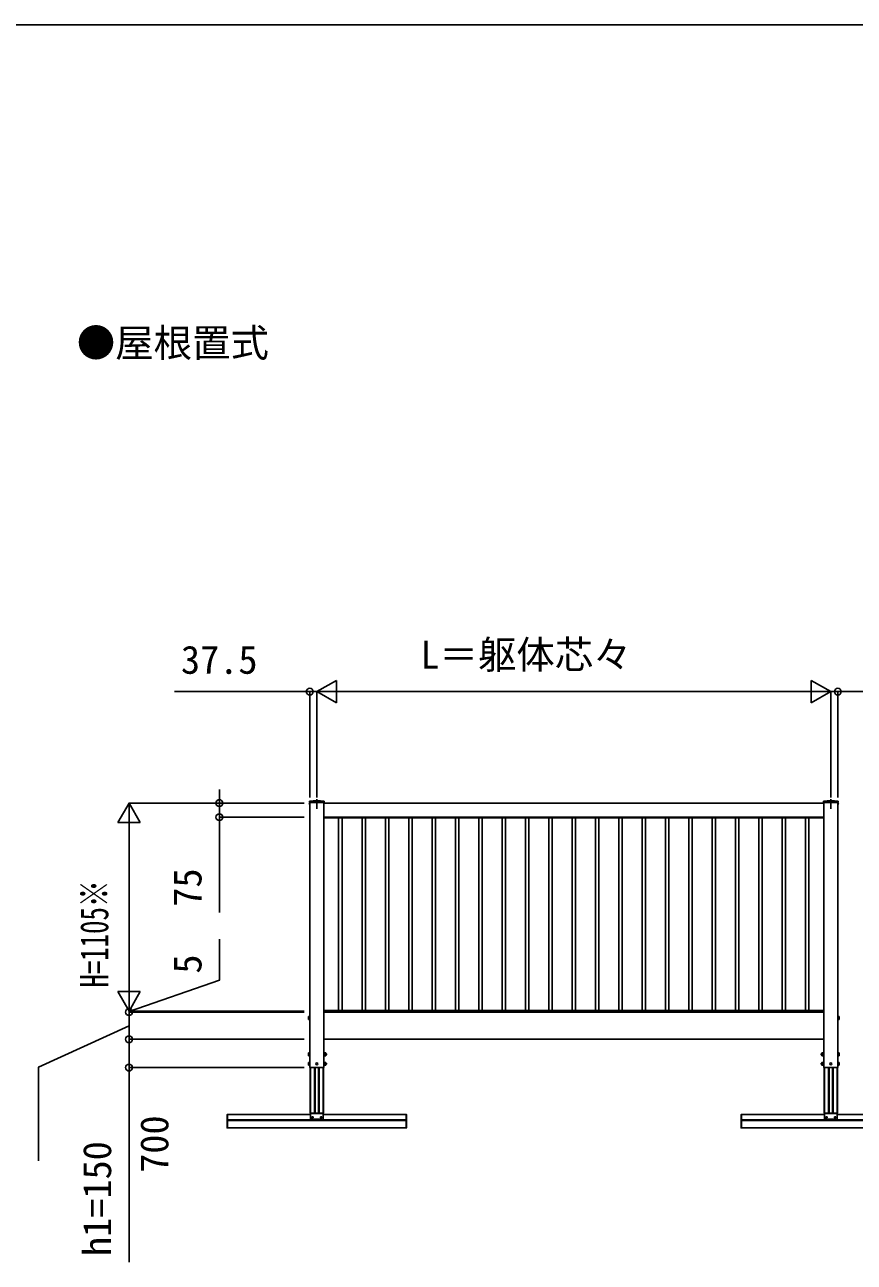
# Model space of a CAD drawing. Units: millimetres, scale not verified. Extents: x -10500 to 10500, y -15604 to 15536.
# Drawn here: x -1234 to 3171, y 8422 to 14996 of the extents above; entities that cross this region are included whole.
import ezdxf
from ezdxf.enums import TextEntityAlignment as Align

# ---------------------------------------------------------------- set-up
doc = ezdxf.new("R2010")
doc.units = ezdxf.units.MM
doc.header["$LTSCALE"] = 80
for name, color, linetype in [('0-2_USER1', 3, 'Continuous'), ('0-3_YKK_12', 2, 'Continuous'), ('0-4_YKK_13', 4, 'Continuous'), ('0-6_YKK_D', 6, 'Continuous'), ('0-7_YKK_ZWAK', 7, 'Continuous')]:
    doc.layers.add(name, color=color, linetype=linetype)
doc.styles.add('ＭＳ ゴシック', font='')
doc.styles.get('ＭＳ ゴシック').set_extended_font_data('MS Gothic')

msp = doc.modelspace()

# ---------------------------------------------------------------- linework, layer by layer
at = {"layer": '0-3_YKK_12'}
for p, q in [((279.5, 9456.4), (279.5, 10864.4)), ((317, 10881.4), (317, 10831.71)), ((354.5, 9456.4), (354.5, 10864.4)), ((3009.5, 10864.4), (3009.5, 9456.4)), ((3047, 10881.4), (3047, 10831.71)), ((3084.5, 9456.4), (3084.5, 10864.4)), ((354.5, 10786.4), (1682, 10786.4)), ((3009.5, 10786.4), (355, 10786.4)), ((355, 10783.4), (355, 10786.4)), ((3009, 10783.4), (355, 10783.4)), ((433, 9759.4), (433, 10783.4)), ((451, 9759.4), (451, 10783.4)), ((557, 9759.4), (557, 10783.4)), ((575, 9759.4), (575, 10783.4)), ((681, 9759.4), (681, 10783.4)), ((699, 9759.4), (699, 10783.4)), ((805, 9759.4), (805, 10783.4)), ((823, 9759.4), (823, 10783.4)), ((929, 9759.4), (929, 10783.4)), ((947, 9759.4), (947, 10783.4)), ((1053, 9759.4), (1053, 10783.4)), ((1071, 9759.4), (1071, 10783.4)), ((1177, 9759.4), (1177, 10783.4)), ((1195, 9759.4), (1195, 10783.4)), ((1301, 9759.4), (1301, 10783.4)), ((1319, 9759.4), (1319, 10783.4)), ((1425, 9759.4), (1425, 10783.4)), ((1443, 9759.4), (1443, 10783.4)), ((1549, 9759.4), (1549, 10783.4)), ((1567, 9759.4), (1567, 10783.4)), ((1673, 9759.4), (1673, 10783.4)), ((1691, 9759.4), (1691, 10783.4)), ((1797, 9759.4), (1797, 10783.4)), ((1815, 9759.4), (1815, 10783.4)), ((1921, 9759.4), (1921, 10783.4)), ((1939, 9759.4), (1939, 10783.4)), ((2045, 9759.4), (2045, 10783.4)), ((2063, 9759.4), (2063, 10783.4)), ((2169, 9759.4), (2169, 10783.4)), ((2187, 9759.4), (2187, 10783.4)), ((2293, 9759.4), (2293, 10783.4)), ((2311, 9759.4), (2311, 10783.4)), ((2417, 9759.4), (2417, 10783.4)), ((2435, 9759.4), (2435, 10783.4)), ((2541, 9759.4), (2541, 10783.4)), ((2559, 9759.4), (2559, 10783.4)), ((2665, 9759.4), (2665, 10783.4)), ((2683, 9759.4), (2683, 10783.4)), ((2789, 9759.4), (2789, 10783.4)), ((2807, 9759.4), (2807, 10783.4)), ((2913, 9759.4), (2913, 10783.4)), ((2931, 9759.4), (2931, 10783.4)), ((3009, 10783.4), (3009, 10786.4)), ((354.5, 9751.4), (3009.5, 9751.4)), ((3009, 9759.4), (355, 9759.4)), ((355, 9751.4), (355, 9759.4)), ((3009, 9751.4), (355, 9751.4)), ((3009, 9751.4), (3009, 9759.4)), ((354.5, 9606.4), (3009.5, 9606.4)), ((279.5, 9456.4), (354.5, 9456.4)), ((281.2, 9456.4), (281.2, 9214.42)), ((283.8, 9214.42), (283.8, 9456.4)), ((304, 9214.42), (304, 9456.4)), ((307.5, 9214.42), (307.5, 9456.4)), ((326.5, 9214.42), (326.5, 9456.4)), ((330, 9214.42), (330, 9456.4)), ((350.2, 9214.42), (350.2, 9456.4)), ((352.8, 9214.42), (352.8, 9456.4)), ((3009.5, 9456.4), (3084.5, 9456.4)), ((3011.2, 9214.42), (3011.2, 9456.4)), ((3013.8, 9214.42), (3013.8, 9456.4)), ((3034, 9214.42), (3034, 9456.4)), ((3037.5, 9214.42), (3037.5, 9456.4)), ((3056.5, 9214.42), (3056.5, 9456.4)), ((3060, 9214.42), (3060, 9456.4)), ((3080.2, 9214.42), (3080.2, 9456.4)), ((3082.8, 9456.4), (3082.8, 9214.42)), ((284.1, 9206.42), (-158, 9206.42)), ((-158, 9135.9), (-158, 9206.42)), ((281.2, 9214.42), (352.8, 9214.42)), ((792, 9206.42), (349.9, 9206.42)), ((792, 9135.9), (792, 9206.42)), ((2572, 9206.42), (3014.1, 9206.42)), ((2572, 9135.9), (2572, 9206.42)), ((3082.8, 9214.42), (3011.2, 9214.42)), ((3079.9, 9206.42), (3522, 9206.42)), ((792, 9178.33), (-158, 9178.33)), ((792, 9175.61), (-158, 9175.61)), ((2572, 9178.33), (3522, 9178.33)), ((2572, 9175.61), (3522, 9175.61)), ((792, 9135.9), (-158, 9135.9)), ((2572, 9135.9), (3522, 9135.9))]:
    msp.add_line(p, q, dxfattribs=at)
msp.add_lwpolyline([(354.5, 10786.4), (354.5, 10861.4), (3009.5, 10861.4)], dxfattribs=at)
for centre in [(317, 9476.4), (3047, 9476.4)]:
    msp.add_circle(centre, 5, dxfattribs=at)
at = {"layer": '0-4_YKK_13'}
for p, q in [((277.3, 10867.4), (277.35, 10870.07)), ((277.3, 10867.4), (277.35, 10864.4)), ((277.35, 10864.4), (356.65, 10864.4)), ((279.27, 10861.15), (279.5, 10861.15)), ((279.27, 10861.15), (279.27, 10851.65)), ((279.27, 10851.65), (279.5, 10851.65)), ((279.5, 10861.15), (279.5, 10851.65)), ((356.7, 10867.4), (356.65, 10870.07)), ((356.7, 10867.4), (356.65, 10864.4)), ((3007.3, 10867.4), (3007.35, 10870.07)), ((3007.3, 10867.4), (3007.35, 10864.4)), ((3086.65, 10864.4), (3007.35, 10864.4)), ((3084.5, 10861.15), (3084.5, 10851.65)), ((3084.73, 10861.15), (3084.5, 10861.15)), ((3084.73, 10851.65), (3084.5, 10851.65)), ((3084.73, 10861.15), (3084.73, 10851.65)), ((3086.7, 10867.4), (3086.65, 10870.07)), ((3086.7, 10867.4), (3086.65, 10864.4)), ((272.1, 9725.9), (272.68, 9726.91)), ((272.1, 9725.9), (272.1, 9712.9)), ((272.1, 9712.9), (272.68, 9711.89)), ((277.6, 9726.91), (272.68, 9726.91)), ((277.6, 9723.15), (272.68, 9723.15)), ((277.6, 9715.65), (272.68, 9715.65)), ((277.6, 9711.89), (272.68, 9711.89)), ((277.6, 9726.91), (277.6, 9711.89)), ((279.2, 9726.45), (277.6, 9726.45)), ((277.6, 9723.4), (277.6, 9715.4)), ((277.6, 9712.35), (279.2, 9712.35)), ((3084.8, 9726.45), (3086.4, 9726.45)), ((3086.4, 9712.35), (3084.8, 9712.35)), ((3086.4, 9726.91), (3091.32, 9726.91)), ((3086.4, 9726.91), (3086.4, 9711.89)), ((3086.4, 9723.4), (3086.4, 9715.4)), ((3086.4, 9723.15), (3091.32, 9723.15)), ((3086.4, 9715.65), (3091.32, 9715.65)), ((3086.4, 9711.89), (3091.32, 9711.89)), ((3091.9, 9725.9), (3091.32, 9726.91)), ((3091.9, 9712.9), (3091.32, 9711.89)), ((3091.9, 9725.9), (3091.9, 9712.9)), ((272.4, 9532.9), (272.98, 9533.91)), ((272.4, 9532.9), (272.4, 9519.9)), ((356.1, 9534.1), (358.1, 9534.1)), ((3086.1, 9533.91), (3091.02, 9533.91)), ((3091.6, 9532.9), (3091.02, 9533.91)), ((3091.6, 9519.9), (3091.6, 9532.9)), ((272.4, 9519.9), (272.98, 9518.89)), ((272.4, 9482.9), (272.98, 9483.91)), ((272.4, 9482.9), (272.4, 9469.9)), ((272.4, 9469.9), (272.98, 9468.89)), ((277.9, 9530.15), (272.98, 9530.15)), ((277.9, 9522.65), (272.98, 9522.65)), ((277.9, 9518.89), (272.98, 9518.89)), ((277.9, 9480.15), (272.98, 9480.15)), ((277.9, 9472.65), (272.98, 9472.65)), ((277.9, 9468.89), (272.98, 9468.89)), ((356.1, 9484.1), (358.1, 9484.1)), ((358.1, 9530.15), (364.02, 9530.15)), ((358.1, 9522.65), (364.02, 9522.65)), ((358.1, 9480.15), (364.02, 9480.15)), ((358.1, 9472.65), (364.02, 9472.65)), ((364.6, 9529.72), (367.38, 9529.72)), ((364.6, 9523.08), (367.38, 9523.08)), ((364.6, 9479.72), (367.38, 9479.72)), ((364.6, 9473.08), (367.38, 9473.08)), ((366.7, 9530.4), (366.7, 9522.4)), ((366.7, 9480.4), (366.7, 9472.4)), ((2999.4, 9529.72), (2996.62, 9529.72)), ((2999.4, 9523.08), (2996.62, 9523.08)), ((2999.4, 9479.72), (2996.62, 9479.72)), ((2999.4, 9473.08), (2996.62, 9473.08)), ((2997.3, 9522.4), (2997.3, 9530.4)), ((2997.3, 9472.4), (2997.3, 9480.4)), ((3005.9, 9530.15), (2999.98, 9530.15)), ((3005.9, 9522.65), (2999.98, 9522.65)), ((3005.9, 9480.15), (2999.98, 9480.15)), ((3005.9, 9472.65), (2999.98, 9472.65)), ((3007.9, 9518.7), (3005.9, 9518.7)), ((3007.9, 9468.7), (3005.9, 9468.7)), ((3086.1, 9530.15), (3091.02, 9530.15)), ((3086.1, 9522.65), (3091.02, 9522.65)), ((3086.1, 9483.91), (3091.02, 9483.91)), ((3086.1, 9480.15), (3091.02, 9480.15)), ((3086.1, 9472.65), (3091.02, 9472.65)), ((3091.6, 9519.9), (3091.02, 9518.89)), ((3091.6, 9482.9), (3091.02, 9483.91)), ((3091.6, 9469.9), (3091.02, 9468.89)), ((3091.6, 9469.9), (3091.6, 9482.9)), ((-160, 9205.92), (-160, 9136.4)), ((284.1, 9214.42), (284.1, 9182.42)), ((284.1, 9212.92), (349.9, 9212.92)), ((303.5, 9214.42), (330.5, 9214.42)), ((349.9, 9214.42), (349.9, 9182.42)), ((794, 9205.92), (794, 9136.4)), ((2570, 9205.92), (2570, 9136.4)), ((3014.1, 9214.42), (3014.1, 9182.42)), ((3079.9, 9212.92), (3014.1, 9212.92)), ((3060.5, 9214.42), (3033.5, 9214.42)), ((3079.9, 9214.42), (3079.9, 9182.42)), ((284.1, 9182.42), (349.9, 9182.42)), ((292.68, 9190.98), (291.8, 9190.98)), ((295.32, 9191.86), (296.2, 9191.86)), ((338.68, 9190.98), (337.8, 9190.98)), ((341.32, 9191.86), (342.2, 9191.86)), ((3079.9, 9182.42), (3014.1, 9182.42)), ((3022.68, 9191.86), (3021.8, 9191.86)), ((3025.32, 9190.98), (3026.2, 9190.98)), ((3068.68, 9191.86), (3067.8, 9191.86)), ((3071.32, 9190.98), (3072.2, 9190.98)), ((-158, 9135.4), (-159, 9135.4)), ((792, 9135.4), (793, 9135.4)), ((2572, 9135.4), (2571, 9135.4))]:
    msp.add_line(p, q, dxfattribs=at)
for points in [[(279.5, 9727.9), (279.2, 9727.9), (279.2, 9710.9), (279.5, 9710.9)], [(3084.5, 9727.9), (3084.8, 9727.9), (3084.8, 9710.9), (3084.5, 9710.9)], [(277.9, 9518.89), (277.9, 9533.91), (272.98, 9533.91)], [(358.1, 9534.1), (358.1, 9518.7), (356.1, 9518.7)], [(358.1, 9518.89), (358.1, 9533.91), (364.02, 9533.91), (364.6, 9532.9), (364.6, 9519.9)], [(3005.9, 9533.91), (3005.9, 9518.89), (2999.98, 9518.89), (2999.4, 9519.9), (2999.4, 9532.9)], [(3005.9, 9533.91), (2999.98, 9533.91), (2999.4, 9532.9)], [(3005.9, 9518.7), (3005.9, 9534.1), (3007.9, 9534.1)], [(3086.1, 9533.91), (3086.1, 9518.89), (3091.02, 9518.89)], [(277.9, 9468.89), (277.9, 9483.91), (272.98, 9483.91)], [(358.1, 9484.1), (358.1, 9468.7), (356.1, 9468.7)], [(358.1, 9518.89), (364.02, 9518.89), (364.6, 9519.9)], [(358.1, 9468.89), (358.1, 9483.91), (364.02, 9483.91), (364.6, 9482.9), (364.6, 9469.9)], [(358.1, 9468.89), (364.02, 9468.89), (364.6, 9469.9)], [(364.6, 9530.4), (366.7, 9530.4), (367.9, 9529.2), (367.9, 9523.6)], [(364.6, 9522.4), (366.7, 9522.4), (367.9, 9523.6)], [(364.6, 9480.4), (366.7, 9480.4), (367.9, 9479.2), (367.9, 9473.6)], [(364.6, 9472.4), (366.7, 9472.4), (367.9, 9473.6)], [(2999.4, 9530.4), (2997.3, 9530.4), (2996.1, 9529.2)], [(2999.4, 9522.4), (2997.3, 9522.4), (2996.1, 9523.6), (2996.1, 9529.2)], [(2999.4, 9480.4), (2997.3, 9480.4), (2996.1, 9479.2)], [(2999.4, 9472.4), (2997.3, 9472.4), (2996.1, 9473.6), (2996.1, 9479.2)], [(3005.9, 9483.91), (3005.9, 9468.89), (2999.98, 9468.89), (2999.4, 9469.9), (2999.4, 9482.9)], [(3005.9, 9483.91), (2999.98, 9483.91), (2999.4, 9482.9)], [(3005.9, 9468.7), (3005.9, 9484.1), (3007.9, 9484.1)], [(3086.1, 9483.91), (3086.1, 9468.89), (3091.02, 9468.89)], [(-158, 9135.4), (-158, 9206.92), (-159, 9206.92)], [(792, 9135.4), (792, 9206.92), (793, 9206.92)], [(2572, 9135.4), (2572, 9206.92), (2571, 9206.92)], [(291.8, 9190.98), (291.8, 9191.86), (292.68, 9191.86)], [(293.56, 9192.74), (293.56, 9193.62), (294.44, 9193.62), (294.44, 9192.74)], [(294.44, 9190.1), (294.44, 9189.22), (293.56, 9189.22), (293.56, 9190.1)], [(296.2, 9191.86), (296.2, 9190.98), (295.32, 9190.98)], [(337.8, 9190.98), (337.8, 9191.86), (338.68, 9191.86)], [(339.56, 9192.74), (339.56, 9193.62), (340.44, 9193.62), (340.44, 9192.74)], [(340.44, 9190.1), (340.44, 9189.22), (339.56, 9189.22), (339.56, 9190.1)], [(342.2, 9191.86), (342.2, 9190.98), (341.32, 9190.98)], [(3021.8, 9191.86), (3021.8, 9190.98), (3022.68, 9190.98)], [(3024.44, 9192.74), (3024.44, 9193.62), (3023.56, 9193.62), (3023.56, 9192.74)], [(3023.56, 9190.1), (3023.56, 9189.22), (3024.44, 9189.22), (3024.44, 9190.1)], [(3026.2, 9190.98), (3026.2, 9191.86), (3025.32, 9191.86)], [(3067.8, 9191.86), (3067.8, 9190.98), (3068.68, 9190.98)], [(3070.44, 9192.74), (3070.44, 9193.62), (3069.56, 9193.62), (3069.56, 9192.74)], [(3069.56, 9190.1), (3069.56, 9189.22), (3070.44, 9189.22), (3070.44, 9190.1)], [(3072.2, 9190.98), (3072.2, 9191.86), (3071.32, 9191.86)]]:
    msp.add_lwpolyline(points, dxfattribs=at)
for points in [[(279.5, 9534.9), (277.9, 9534.9), (277.9, 9517.9), (279.5, 9517.9)], [(356.1, 9534.9), (356.1, 9517.9), (354.5, 9517.9), (354.5, 9534.9)], [(3007.9, 9517.9), (3007.9, 9534.9), (3009.5, 9534.9), (3009.5, 9517.9)], [(3084.5, 9517.9), (3086.1, 9517.9), (3086.1, 9534.9), (3084.5, 9534.9)], [(279.5, 9484.9), (277.9, 9484.9), (277.9, 9467.9), (279.5, 9467.9)], [(356.1, 9484.9), (356.1, 9467.9), (354.5, 9467.9), (354.5, 9484.9)], [(3007.9, 9467.9), (3007.9, 9484.9), (3009.5, 9484.9), (3009.5, 9467.9)], [(3084.5, 9467.9), (3086.1, 9467.9), (3086.1, 9484.9), (3084.5, 9484.9)]]:
    msp.add_lwpolyline(points, close=True, dxfattribs=at)
for centre in [(294, 9191.42), (340, 9191.42), (3024, 9191.42), (3070, 9191.42)]:
    msp.add_circle(centre, 4, dxfattribs=at)
for centre, radius, start, end in [((283.1, 10856.4), 6.1, 128.85935, 231.14065), ((278.3, 10867.56), 1, 97.02227, 179), ((278.35, 10870.05), 1, 96.9597, 179), ((317, 10553.4), 317.53, 82.97773, 97.02227), ((317, 10553.4), 320, 83.0403, 96.9597), ((355.65, 10870.05), 1, 1, 83.0403), ((355.7, 10867.56), 1, 1, 82.97773), ((3008.3, 10867.56), 1, 97.02227, 179), ((3008.35, 10870.05), 1, 96.9597, 179), ((3047, 10553.4), 317.53, 82.97773, 97.02227), ((3047, 10553.4), 320, 83.0403, 96.9597), ((3080.9, 10856.4), 6.1, 308.85935, 51.14065), ((3085.65, 10870.05), 1, 1, 83.0403), ((3085.7, 10867.56), 1, 1, 82.97773), ((275.42, 9725.03), 3.32, 145.61575, 214.38425), ((284.52, 9719.4), 12.42, 162.41205, 197.58795), ((275.42, 9713.77), 3.32, 145.61575, 214.38425), ((3088.58, 9725.03), 3.32, 325.61575, 34.38425), ((3079.48, 9719.4), 12.42, 342.41205, 17.58795), ((3088.58, 9713.77), 3.32, 325.61575, 34.38425), ((275.72, 9532.03), 3.32, 145.61575, 214.38425), ((361.28, 9532.03), 3.32, 325.61575, 34.38425), ((3002.72, 9532.03), 3.32, 145.61575, 214.38425), ((3088.28, 9532.03), 3.32, 325.61575, 34.38425), ((284.82, 9526.4), 12.42, 162.41205, 197.58795), ((275.72, 9520.77), 3.32, 145.61575, 214.38425), ((275.72, 9482.03), 3.32, 145.61575, 214.38425), ((284.82, 9476.4), 12.42, 162.41205, 197.58795), ((275.72, 9470.77), 3.32, 145.61575, 214.38425), ((352.18, 9526.4), 12.42, 342.41205, 17.58795), ((361.28, 9520.77), 3.32, 325.61575, 34.38425), ((361.28, 9482.03), 3.32, 325.61575, 34.38425), ((352.18, 9476.4), 12.42, 342.41205, 17.58795), ((361.28, 9470.77), 3.32, 325.61575, 34.38425), ((3011.82, 9526.4), 12.42, 162.41205, 197.58795), ((3002.72, 9520.77), 3.32, 145.61575, 214.38425), ((3002.72, 9482.03), 3.32, 145.61575, 214.38425), ((3011.82, 9476.4), 12.42, 162.41205, 197.58795), ((3002.72, 9470.77), 3.32, 145.61575, 214.38425), ((3079.18, 9526.4), 12.42, 342.41205, 17.58795), ((3088.28, 9520.77), 3.32, 325.61575, 34.38425), ((3088.28, 9482.03), 3.32, 325.61575, 34.38425), ((3079.18, 9476.4), 12.42, 342.41205, 17.58795), ((3088.28, 9470.77), 3.32, 325.61575, 34.38425), ((-159, 9205.92), 1, 90, 180), ((793, 9205.92), 1, 0, 90), ((2571, 9205.92), 1, 90, 180), ((292.68, 9192.74), 0.88, 270, 0), ((292.68, 9190.1), 0.88, 0, 90), ((295.32, 9192.74), 0.88, 180, 270), ((295.32, 9190.1), 0.88, 90, 180), ((338.68, 9192.74), 0.88, 270, 0), ((338.68, 9190.1), 0.88, 0, 90), ((341.32, 9192.74), 0.88, 180, 270), ((341.32, 9190.1), 0.88, 90, 180), ((3022.68, 9192.74), 0.88, 270, 0), ((3022.68, 9190.1), 0.88, 0, 90), ((3025.32, 9192.74), 0.88, 180, 270), ((3025.32, 9190.1), 0.88, 90, 180), ((3068.68, 9192.74), 0.88, 270, 0), ((3068.68, 9190.1), 0.88, 0, 90), ((3071.32, 9192.74), 0.88, 180, 270), ((3071.32, 9190.1), 0.88, 90, 180), ((-159, 9136.4), 1, 180, 270), ((793, 9136.4), 1, 270, 0), ((2571, 9136.4), 1, 180, 270)]:
    msp.add_arc(centre, radius, start, end, dxfattribs=at)
at = {"layer": '0-6_YKK_D'}
for p, q in [((317, 11453.4), (420.92, 11513.4)), ((420.92, 11393.4), (420.92, 11513.4)), ((3047, 11453.4), (2943.08, 11513.4)), ((2943.08, 11513.4), (2943.08, 11393.4)), ((279.5, 11453.4), (-439.73, 11453.4)), ((279.5, 10891.4), (279.5, 11454.4)), ((317, 11453.4), (279.5, 11453.4)), ((317, 10891.4), (317, 11454.4)), ((317, 10891.4), (317, 11454.4)), ((317, 11453.4), (389, 11453.4)), ((317, 11453.4), (420.92, 11393.4)), ((317, 11453.4), (524.85, 11453.4)), ((437, 11453.4), (2927, 11453.4)), ((3047, 11453.4), (2839.15, 11453.4)), ((3047, 11453.4), (2943.08, 11393.4)), ((3047, 11453.4), (2975, 11453.4)), ((3047, 10891.4), (3047, 11454.4)), ((3047, 10891.4), (3047, 11454.4)), ((3047, 11453.4), (3084.5, 11453.4)), ((3084.5, 10891.4), (3084.5, 11454.4)), ((3084.5, 11453.4), (3803.73, 11453.4)), ((-200.5, 10861.4), (-200.5, 10933.4)), ((-680.5, 10861.4), (-740.5, 10757.48)), ((249.5, 10861.4), (-681.5, 10861.4)), ((-680.5, 10861.4), (-620.5, 10757.48)), ((-680.5, 10861.4), (-680.5, 10653.55)), ((249.5, 10861.4), (-201.5, 10861.4)), ((-200.5, 10861.4), (-200.5, 10786.4)), ((249.5, 10786.4), (-201.5, 10786.4)), ((-200.5, 10786.4), (-200.5, 10280.45)), ((-740.5, 10757.48), (-620.5, 10757.48)), ((-680.5, 9876.4), (-680.5, 10741.4)), ((-680.5, 9756.4), (-680.5, 9964.25)), ((-680.5, 9756.4), (-740.5, 9860.32)), ((-620.5, 9860.32), (-740.5, 9860.32)), ((-680.5, 9756.4), (-620.5, 9860.32)), ((-680.5, 9756.4), (-680.5, 9828.4)), ((249.5, 9756.4), (-681.5, 9756.4)), ((249.5, 9756.4), (-681.5, 9756.4)), ((249.5, 9751.4), (-681.5, 9751.4)), ((249.5, 9751.4), (-681.5, 9751.4)), ((-680.5, 9751.4), (-680.5, 9756.4)), ((-680.5, 9751.4), (-680.5, 9756.4)), ((-680.5, 9751.4), (-680.5, 9606.4)), ((-680.5, 9751.4), (-680.5, 9679.4)), ((249.5, 9606.4), (-681.5, 9606.4)), ((249.5, 9606.4), (-681.5, 9606.4)), ((249.5, 9456.4), (-681.5, 9456.4))]:
    msp.add_line(p, q, dxfattribs=at)
for points in [[(-680.5, 9753.9), (-200.5, 9920.48), (-200.5, 10138.7)], [(-680.5, 9678.9), (-1160.5, 9459.29), (-1160.5, 8960.56)], [(-680.5, 9606.4), (-680.5, 9456.4), (-680.5, 8422.04)]]:
    msp.add_lwpolyline(points, dxfattribs=at)
for centre in [(279.5, 11453.4), (3084.5, 11453.4), (-200.5, 10861.4), (-200.5, 10786.4), (-680.5, 9751.4), (-680.5, 9751.4), (-680.5, 9606.4), (-680.5, 9606.4), (-680.5, 9456.4)]:
    msp.add_circle(centre, 18, dxfattribs=at)
at = {"layer": '0-7_YKK_ZWAK'}
msp.add_line((-10500, 14996.4), (10500, 14996.4), dxfattribs=at)

# ---------------------------------------------------------------- texts
at = {"layer": '0-2_USER1', "style": 'ＭＳ ゴシック'}
msp.add_text('●屋根置式', height=149.6, dxfattribs=at).set_placement((-957.82, 13187.06), align=Align.BOTTOM_LEFT)
at = {"layer": '0-6_YKK_D', "style": 'ＭＳ ゴシック'}
for s, p in [('L＝躯体芯々', (867.16, 11530.06)), ('37.5', (-404.8, 11503.4))]:
    msp.add_text(s, height=149.6, dxfattribs=at).set_placement(p, align=Align.BOTTOM_LEFT)
for s, p in [('75', (-250.5, 10310.74)), ('5', (-250.5, 9955.41)), ('\u3000\u3000700', (-426.5, 8488.84)), ('h1=150', (-730.5, 8454.65))]:
    msp.add_text(s, height=149.6, rotation=90, dxfattribs=at).set_placement(p, align=Align.BOTTOM_LEFT)
at = {"layer": '0-6_YKK_D', "style": 'ＭＳ ゴシック', "width": 0.7}
msp.add_text('H=1105※', height=149.6, rotation=90, dxfattribs=at).set_placement((-745.57, 9881.31), align=Align.BOTTOM_LEFT)

doc.saveas('drawing.dxf')
